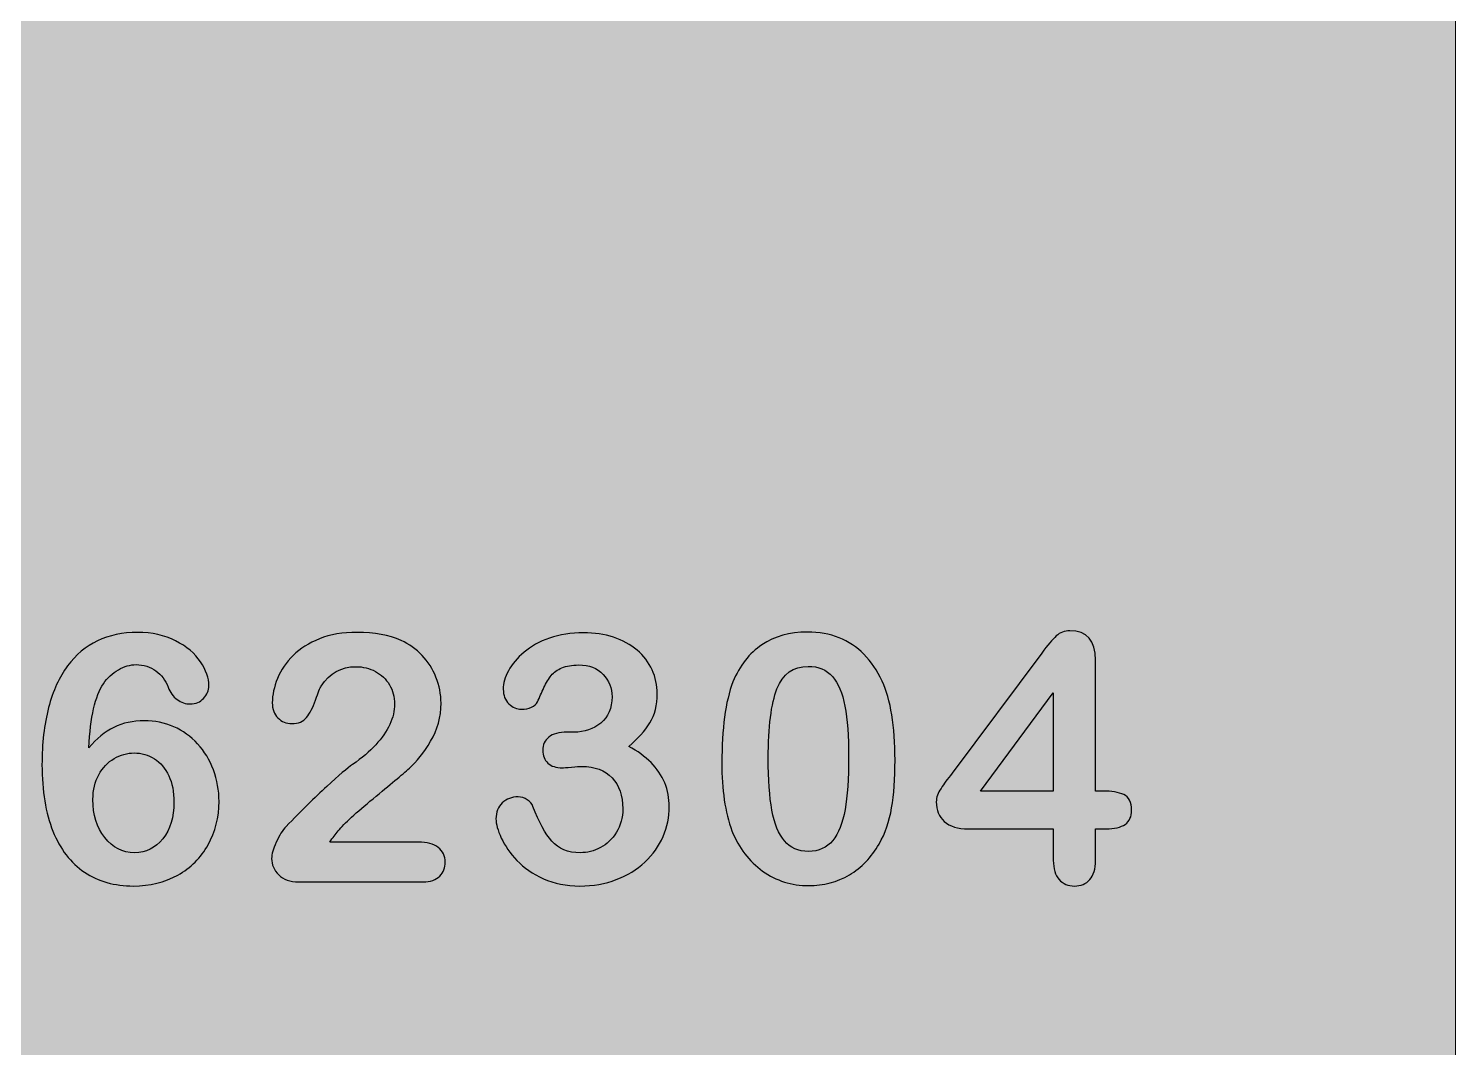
# Model space of a CAD drawing. Header units: millimetres. Extents: x -52.2 to -2.4, y -28.5 to 21.3.
# Drawn here: x -19.86 to -2.43, y -16 to -3.55 of the extents above; entities that cross this region are included whole.
import ezdxf

# ---------------------------------------------------------------- set-up
doc = ezdxf.new("R2010")
doc.units = ezdxf.units.MM
doc.header["$MEASUREMENT"] = 0
doc.layers.add('Layer 1', color=7, linetype='Continuous')

msp = doc.modelspace()

# ---------------------------------------------------------------- hatches: boundary and pattern name
at = {"layer": 'Layer 1', "true_color": 0xfff212}
h = msp.add_hatch(color=2, dxfattribs=at)
edge = h.paths.add_edge_path()
edge.add_spline(control_points=[(-47.2462, 21.3462), (-47.2462, 21.3462), (-7.406, 21.3462), (-7.406, 21.3462), (-4.667, 21.3462), (-2.4261, 19.1053), (-2.4261, 16.3663), (-2.4261, 16.3663), (-2.4261, -23.4739), (-2.4261, -23.4739), (-2.4261, -26.2129), (-4.667, -28.4538), (-7.406, -28.4538), (-7.406, -28.4538), (-47.2462, -28.4538), (-47.2462, -28.4538), (-49.9852, -28.4538), (-52.2261, -26.2129), (-52.2261, -23.4739), (-52.2261, -23.4739), (-52.2261, 16.3663), (-52.2261, 16.3663), (-52.2261, 19.1053), (-49.9852, 21.3462), (-47.2462, 21.3462)], knot_values=[0, 0, 0, 0, 0.125, 0.125, 0.125, 0.25, 0.25, 0.25, 0.375, 0.375, 0.375, 0.5, 0.5, 0.5, 0.625, 0.625, 0.625, 0.75, 0.75, 0.75, 0.875, 0.875, 0.875, 1, 1, 1, 1], degree=3, periodic=1)
at = {"layer": 'Layer 1', "true_color": 0x373435}
h = msp.add_hatch(color=250, dxfattribs=at)
edge = h.paths.add_edge_path()
edge.add_spline(control_points=[(-19.1258, -12.3412), (-19.0326, -12.229), (-18.9303, -12.1465), (-18.8203, -12.0929), (-18.7102, -12.0385), (-18.5867, -12.0117), (-18.4506, -12.0117), (-18.32, -12.0117), (-18.1987, -12.0364), (-18.0879, -12.0851), (-17.9771, -12.1338), (-17.8798, -12.2036), (-17.7965, -12.2939), (-17.7133, -12.3842), (-17.649, -12.4908), (-17.6039, -12.6128), (-17.558, -12.7356), (-17.5355, -12.864), (-17.5355, -12.9974), (-17.5355, -13.1921), (-17.5799, -13.3685), (-17.6688, -13.5265), (-17.7577, -13.6853), (-17.8812, -13.8088), (-18.0406, -13.8977), (-18.1994, -13.9865), (-18.38, -14.031), (-18.5811, -14.031), (-18.8125, -14.031), (-19.0122, -13.9746), (-19.1801, -13.8617), (-19.348, -13.7488), (-19.4764, -13.5816), (-19.5653, -13.3607), (-19.6542, -13.1399), (-19.6987, -12.869), (-19.6987, -12.5501), (-19.6987, -12.2897), (-19.6719, -12.0569), (-19.6182, -11.8516), (-19.5646, -11.6462), (-19.487, -11.4762), (-19.3868, -11.3414), (-19.2859, -11.206), (-19.1639, -11.1044), (-19.0206, -11.0352), (-18.8774, -10.9668), (-18.7144, -10.9322), (-18.531, -10.9322), (-18.3546, -10.9322), (-18.1994, -10.9668), (-18.0653, -11.0352), (-17.9306, -11.1044), (-17.8297, -11.1897), (-17.7612, -11.2913), (-17.6935, -11.3929), (-17.6589, -11.491), (-17.6589, -11.5842), (-17.6589, -11.6406), (-17.6808, -11.6921), (-17.7231, -11.738), (-17.7655, -11.7838), (-17.8198, -11.8071), (-17.8861, -11.8071), (-17.944, -11.8071), (-17.9976, -11.7888), (-18.047, -11.7521), (-18.0964, -11.7161), (-18.1331, -11.6653), (-18.1563, -11.6004), (-18.1881, -11.5178), (-18.2382, -11.4515), (-18.3073, -11.4014), (-18.3758, -11.3513), (-18.4562, -11.3259), (-18.5472, -11.3259), (-18.6199, -11.3259), (-18.6926, -11.3471), (-18.7652, -11.3887), (-18.8372, -11.431), (-18.8986, -11.4882), (-18.948, -11.5595), (-19.0489, -11.7055), (-19.1081, -11.9666), (-19.1258, -12.3412)], knot_values=[0, 0, 0, 0, 0.0357143, 0.0357143, 0.0357143, 0.0714286, 0.0714286, 0.0714286, 0.1071429, 0.1071429, 0.1071429, 0.1428571, 0.1428571, 0.1428571, 0.1785714, 0.1785714, 0.1785714, 0.2142857, 0.2142857, 0.2142857, 0.25, 0.25, 0.25, 0.2857143, 0.2857143, 0.2857143, 0.3214286, 0.3214286, 0.3214286, 0.3571429, 0.3571429, 0.3571429, 0.3928571, 0.3928571, 0.3928571, 0.4285714, 0.4285714, 0.4285714, 0.4642857, 0.4642857, 0.4642857, 0.5, 0.5, 0.5, 0.5357143, 0.5357143, 0.5357143, 0.5714286, 0.5714286, 0.5714286, 0.6071429, 0.6071429, 0.6071429, 0.6428571, 0.6428571, 0.6428571, 0.6785714, 0.6785714, 0.6785714, 0.7142857, 0.7142857, 0.7142857, 0.75, 0.75, 0.75, 0.7857143, 0.7857143, 0.7857143, 0.8214286, 0.8214286, 0.8214286, 0.8571429, 0.8571429, 0.8571429, 0.8928571, 0.8928571, 0.8928571, 0.9285714, 0.9285714, 0.9285714, 0.9642857, 0.9642857, 0.9642857, 1, 1, 1, 1], degree=3, periodic=1)
h = msp.add_hatch(color=250, dxfattribs=at)
edge = h.paths.add_edge_path()
edge.add_spline(control_points=[(-16.1809, -13.4934), (-16.1809, -13.4934), (-15.1021, -13.4934), (-15.1021, -13.4934), (-14.9941, -13.4934), (-14.9123, -13.5152), (-14.8558, -13.5597), (-14.7994, -13.6034), (-14.7712, -13.6634), (-14.7712, -13.7389), (-14.7712, -13.8059), (-14.7938, -13.8631), (-14.8382, -13.9104), (-14.8834, -13.9569), (-14.9511, -13.9802), (-15.0421, -13.9802), (-15.0421, -13.9802), (-16.564, -13.9802), (-16.564, -13.9802), (-16.6677, -13.9802), (-16.7481, -13.952), (-16.806, -13.8948), (-16.8638, -13.8377), (-16.8928, -13.7707), (-16.8928, -13.693), (-16.8928, -13.6437), (-16.8744, -13.578), (-16.837, -13.4962), (-16.7996, -13.4143), (-16.7587, -13.3501), (-16.715, -13.3029), (-16.5315, -13.1131), (-16.3664, -12.9501), (-16.219, -12.8139), (-16.0715, -12.6785), (-15.9657, -12.5889), (-15.9029, -12.5465), (-15.7893, -12.4668), (-15.6955, -12.3864), (-15.6207, -12.3052), (-15.5452, -12.2248), (-15.488, -12.1422), (-15.4485, -12.0576), (-15.4097, -11.9729), (-15.3899, -11.8897), (-15.3899, -11.8085), (-15.3899, -11.7203), (-15.4111, -11.6413), (-15.4527, -11.5715), (-15.4951, -11.5016), (-15.5522, -11.448), (-15.6242, -11.4092), (-15.6969, -11.3704), (-15.7759, -11.3513), (-15.8613, -11.3513), (-16.0419, -11.3513), (-16.1837, -11.4303), (-16.2867, -11.5891), (-16.3008, -11.6096), (-16.3241, -11.666), (-16.3566, -11.7584), (-16.389, -11.8509), (-16.425, -11.9221), (-16.4659, -11.9715), (-16.5061, -12.0209), (-16.5661, -12.0463), (-16.6444, -12.0463), (-16.7136, -12.0463), (-16.7707, -12.023), (-16.8159, -11.9778), (-16.8617, -11.9327), (-16.8843, -11.8706), (-16.8843, -11.7916), (-16.8843, -11.697), (-16.8631, -11.5976), (-16.8201, -11.4945), (-16.7778, -11.3908), (-16.7136, -11.297), (-16.6289, -11.213), (-16.5442, -11.1291), (-16.437, -11.0613), (-16.3065, -11.0098), (-16.1766, -10.9583), (-16.0235, -10.9322), (-15.8486, -10.9322), (-15.6383, -10.9322), (-15.4584, -10.9654), (-15.3095, -11.031), (-15.2129, -11.0755), (-15.1275, -11.1361), (-15.0548, -11.213), (-14.9814, -11.2906), (-14.9243, -11.3795), (-14.8841, -11.4811), (-14.8431, -11.582), (-14.8227, -11.6872), (-14.8227, -11.7958), (-14.8227, -11.9673), (-14.865, -12.1225), (-14.9497, -12.2622), (-15.0343, -12.4019), (-15.1211, -12.512), (-15.2093, -12.591), (-15.2975, -12.67), (-15.445, -12.7949), (-15.6524, -12.9642), (-15.8598, -13.1335), (-16.0024, -13.2655), (-16.0793, -13.3586), (-16.1124, -13.396), (-16.1463, -13.4412), (-16.1809, -13.4934)], knot_values=[0, 0, 0, 0, 0.027027, 0.027027, 0.027027, 0.0540541, 0.0540541, 0.0540541, 0.0810811, 0.0810811, 0.0810811, 0.1081081, 0.1081081, 0.1081081, 0.1351351, 0.1351351, 0.1351351, 0.1621622, 0.1621622, 0.1621622, 0.1891892, 0.1891892, 0.1891892, 0.2162162, 0.2162162, 0.2162162, 0.2432432, 0.2432432, 0.2432432, 0.2702703, 0.2702703, 0.2702703, 0.2972973, 0.2972973, 0.2972973, 0.3243243, 0.3243243, 0.3243243, 0.3513514, 0.3513514, 0.3513514, 0.3783784, 0.3783784, 0.3783784, 0.4054054, 0.4054054, 0.4054054, 0.4324324, 0.4324324, 0.4324324, 0.4594595, 0.4594595, 0.4594595, 0.4864865, 0.4864865, 0.4864865, 0.5135135, 0.5135135, 0.5135135, 0.5405405, 0.5405405, 0.5405405, 0.5675676, 0.5675676, 0.5675676, 0.5945946, 0.5945946, 0.5945946, 0.6216216, 0.6216216, 0.6216216, 0.6486486, 0.6486486, 0.6486486, 0.6756757, 0.6756757, 0.6756757, 0.7027027, 0.7027027, 0.7027027, 0.7297297, 0.7297297, 0.7297297, 0.7567568, 0.7567568, 0.7567568, 0.7837838, 0.7837838, 0.7837838, 0.8108108, 0.8108108, 0.8108108, 0.8378378, 0.8378378, 0.8378378, 0.8648649, 0.8648649, 0.8648649, 0.8918919, 0.8918919, 0.8918919, 0.9189189, 0.9189189, 0.9189189, 0.9459459, 0.9459459, 0.9459459, 0.972973, 0.972973, 0.972973, 1, 1, 1, 1], degree=3, periodic=1)
h = msp.add_hatch(color=250, dxfattribs=at)
edge = h.paths.add_edge_path()
edge.add_spline(control_points=[(-13.1986, -12.1514), (-13.0716, -12.1514), (-12.9622, -12.114), (-12.8705, -12.0399), (-12.7788, -11.9651), (-12.7329, -11.8586), (-12.7329, -11.7189), (-12.7329, -11.6131), (-12.7696, -11.5214), (-12.843, -11.4452), (-12.9157, -11.3683), (-13.0144, -11.3302), (-13.1386, -11.3302), (-13.2226, -11.3302), (-13.2917, -11.3421), (-13.346, -11.3654), (-13.4004, -11.3887), (-13.4434, -11.4198), (-13.4752, -11.4586), (-13.5069, -11.4967), (-13.5372, -11.5468), (-13.5655, -11.6074), (-13.5937, -11.6681), (-13.6191, -11.7253), (-13.6431, -11.7789), (-13.6565, -11.8078), (-13.6812, -11.8311), (-13.7172, -11.8473), (-13.7531, -11.8643), (-13.7941, -11.872), (-13.8413, -11.872), (-13.8964, -11.872), (-13.9472, -11.8501), (-13.993, -11.805), (-14.0396, -11.7605), (-14.0622, -11.7006), (-14.0622, -11.6265), (-14.0622, -11.5545), (-14.041, -11.4797), (-13.9973, -11.4), (-13.9535, -11.321), (-13.8907, -11.2455), (-13.8068, -11.1742), (-13.7235, -11.1023), (-13.6198, -11.0451), (-13.4963, -11.0014), (-13.3721, -10.9583), (-13.2332, -10.9365), (-13.0808, -10.9365), (-12.9467, -10.9365), (-12.8246, -10.9548), (-12.7146, -10.9915), (-12.6045, -11.0275), (-12.5086, -11.0804), (-12.4267, -11.1495), (-12.3456, -11.218), (-12.2842, -11.2977), (-12.2426, -11.3887), (-12.2016, -11.4797), (-12.1805, -11.5778), (-12.1805, -11.6822), (-12.1805, -11.8198), (-12.2108, -11.9383), (-12.2708, -12.0364), (-12.3308, -12.1352), (-12.4168, -12.2311), (-12.5283, -12.325), (-12.4211, -12.3828), (-12.33, -12.4485), (-12.256, -12.5232), (-12.1826, -12.5973), (-12.1269, -12.6799), (-12.0895, -12.7702), (-12.0521, -12.8605), (-12.0337, -12.9579), (-12.0337, -13.0623), (-12.0337, -13.1879), (-12.0591, -13.3085), (-12.1092, -13.4256), (-12.16, -13.5428), (-12.2341, -13.6472), (-12.3322, -13.7389), (-12.4295, -13.8306), (-12.5459, -13.9019), (-12.6807, -13.9534), (-12.8148, -14.0049), (-12.9636, -14.031), (-13.1259, -14.031), (-13.2917, -14.031), (-13.4399, -14.0014), (-13.5704, -13.9421), (-13.7016, -13.8828), (-13.8089, -13.8088), (-13.8943, -13.7199), (-13.9789, -13.6317), (-14.0424, -13.5392), (-14.0862, -13.4447), (-14.1299, -13.3494), (-14.1511, -13.2711), (-14.1511, -13.209), (-14.1511, -13.1293), (-14.1257, -13.0651), (-14.0735, -13.0157), (-14.022, -12.967), (-13.9578, -12.9423), (-13.8801, -12.9423), (-13.842, -12.9423), (-13.8046, -12.9536), (-13.7687, -12.9769), (-13.7334, -12.9995), (-13.7094, -13.0263), (-13.6988, -13.058), (-13.6269, -13.25), (-13.5499, -13.3918), (-13.4681, -13.4849), (-13.3863, -13.578), (-13.2705, -13.6246), (-13.1217, -13.6246), (-13.0363, -13.6246), (-12.9545, -13.6034), (-12.8747, -13.5618), (-12.7957, -13.5195), (-12.7301, -13.4574), (-12.6786, -13.3748), (-12.6271, -13.2916), (-12.601, -13.1963), (-12.601, -13.087), (-12.601, -12.9261), (-12.6447, -12.7998), (-12.7329, -12.7081), (-12.8211, -12.6164), (-12.9439, -12.5705), (-13.1012, -12.5705), (-13.1287, -12.5705), (-13.1718, -12.5733), (-13.2296, -12.579), (-13.2875, -12.5846), (-13.3242, -12.5867), (-13.3411, -12.5867), (-13.4166, -12.5867), (-13.4752, -12.5684), (-13.5168, -12.5303), (-13.5584, -12.4922), (-13.5789, -12.44), (-13.5789, -12.3723), (-13.5789, -12.3059), (-13.5542, -12.253), (-13.5041, -12.2121), (-13.4547, -12.1719), (-13.3813, -12.1514), (-13.2832, -12.1514), (-13.2832, -12.1514), (-13.1986, -12.1514), (-13.1986, -12.1514)], knot_values=[0, 0, 0, 0, 0.0196078, 0.0196078, 0.0196078, 0.0392157, 0.0392157, 0.0392157, 0.0588235, 0.0588235, 0.0588235, 0.0784314, 0.0784314, 0.0784314, 0.0980392, 0.0980392, 0.0980392, 0.1176471, 0.1176471, 0.1176471, 0.1372549, 0.1372549, 0.1372549, 0.1568627, 0.1568627, 0.1568627, 0.1764706, 0.1764706, 0.1764706, 0.1960784, 0.1960784, 0.1960784, 0.2156863, 0.2156863, 0.2156863, 0.2352941, 0.2352941, 0.2352941, 0.254902, 0.254902, 0.254902, 0.2745098, 0.2745098, 0.2745098, 0.2941176, 0.2941176, 0.2941176, 0.3137255, 0.3137255, 0.3137255, 0.3333333, 0.3333333, 0.3333333, 0.3529412, 0.3529412, 0.3529412, 0.372549, 0.372549, 0.372549, 0.3921569, 0.3921569, 0.3921569, 0.4117647, 0.4117647, 0.4117647, 0.4313725, 0.4313725, 0.4313725, 0.4509804, 0.4509804, 0.4509804, 0.4705882, 0.4705882, 0.4705882, 0.4901961, 0.4901961, 0.4901961, 0.5098039, 0.5098039, 0.5098039, 0.5294118, 0.5294118, 0.5294118, 0.5490196, 0.5490196, 0.5490196, 0.5686275, 0.5686275, 0.5686275, 0.5882353, 0.5882353, 0.5882353, 0.6078431, 0.6078431, 0.6078431, 0.627451, 0.627451, 0.627451, 0.6470588, 0.6470588, 0.6470588, 0.6666667, 0.6666667, 0.6666667, 0.6862745, 0.6862745, 0.6862745, 0.7058824, 0.7058824, 0.7058824, 0.7254902, 0.7254902, 0.7254902, 0.745098, 0.745098, 0.745098, 0.7647059, 0.7647059, 0.7647059, 0.7843137, 0.7843137, 0.7843137, 0.8039216, 0.8039216, 0.8039216, 0.8235294, 0.8235294, 0.8235294, 0.8431373, 0.8431373, 0.8431373, 0.8627451, 0.8627451, 0.8627451, 0.8823529, 0.8823529, 0.8823529, 0.9019608, 0.9019608, 0.9019608, 0.9215686, 0.9215686, 0.9215686, 0.9411765, 0.9411765, 0.9411765, 0.9607843, 0.9607843, 0.9607843, 0.9803922, 0.9803922, 0.9803922, 1, 1, 1, 1], degree=3, periodic=1)
h = msp.add_hatch(color=250, dxfattribs=at)
edge = h.paths.add_edge_path()
edge.add_spline(control_points=[(-9.2744, -12.4936), (-9.2744, -12.7201), (-9.2885, -12.9141), (-9.316, -13.0764), (-9.3435, -13.2394), (-9.3943, -13.3868), (-9.4691, -13.5188), (-9.563, -13.681), (-9.6836, -13.8066), (-9.8325, -13.8948), (-9.9813, -13.983), (-10.1472, -14.0268), (-10.3292, -14.0268), (-10.538, -14.0268), (-10.7264, -13.9675), (-10.8922, -13.849), (-11.058, -13.7304), (-11.1829, -13.5667), (-11.2676, -13.3579), (-11.3099, -13.2436), (-11.3409, -13.1166), (-11.3614, -12.9783), (-11.3812, -12.84), (-11.391, -12.6905), (-11.391, -12.5289), (-11.391, -12.3207), (-11.3797, -12.1338), (-11.3579, -11.9673), (-11.336, -11.8001), (-11.3014, -11.6568), (-11.2549, -11.5369), (-11.1737, -11.3386), (-11.0552, -11.1876), (-10.9007, -11.0839), (-10.7455, -10.9802), (-10.5606, -10.928), (-10.3454, -10.928), (-10.2036, -10.928), (-10.0745, -10.9513), (-9.9588, -10.9971), (-9.8431, -11.0437), (-9.7415, -11.1107), (-9.654, -11.1996), (-9.5665, -11.2885), (-9.4924, -11.3986), (-9.4317, -11.5291), (-9.3266, -11.7563), (-9.2744, -12.078), (-9.2744, -12.4936)], knot_values=[0, 0, 0, 0, 0.0625, 0.0625, 0.0625, 0.125, 0.125, 0.125, 0.1875, 0.1875, 0.1875, 0.25, 0.25, 0.25, 0.3125, 0.3125, 0.3125, 0.375, 0.375, 0.375, 0.4375, 0.4375, 0.4375, 0.5, 0.5, 0.5, 0.5625, 0.5625, 0.5625, 0.625, 0.625, 0.625, 0.6875, 0.6875, 0.6875, 0.75, 0.75, 0.75, 0.8125, 0.8125, 0.8125, 0.875, 0.875, 0.875, 0.9375, 0.9375, 0.9375, 1, 1, 1, 1], degree=3, periodic=1)
h = msp.add_hatch(color=250, dxfattribs=at)
edge = h.paths.add_edge_path()
edge.add_spline(control_points=[(-7.3405, -13.717), (-7.3405, -13.717), (-7.3405, -13.3325), (-7.3405, -13.3325), (-7.3405, -13.3325), (-8.3784, -13.3325), (-8.3784, -13.3325), (-8.5089, -13.3325), (-8.607, -13.3029), (-8.6726, -13.2436), (-8.7382, -13.1843), (-8.7707, -13.1039), (-8.7707, -13.0016), (-8.7707, -12.9755), (-8.7658, -12.9494), (-8.7566, -12.9226), (-8.7467, -12.8958), (-8.7326, -12.8675), (-8.7128, -12.8379), (-8.6938, -12.8083), (-8.674, -12.7794), (-8.6529, -12.7518), (-8.6324, -12.7243), (-8.607, -12.6905), (-8.5767, -12.6509), (-8.5767, -12.6509), (-7.4809, -11.1855), (-7.4809, -11.1855), (-7.4097, -11.0896), (-7.3504, -11.0197), (-7.3046, -10.976), (-7.258, -10.9329), (-7.203, -10.9111), (-7.1381, -10.9111), (-6.9285, -10.9111), (-6.8241, -11.031), (-6.8241, -11.2709), (-6.8241, -11.2709), (-6.8241, -12.8711), (-6.8241, -12.8711), (-6.8241, -12.8711), (-6.7352, -12.8711), (-6.7352, -12.8711), (-6.6294, -12.8711), (-6.544, -12.8852), (-6.4798, -12.9141), (-6.4156, -12.943), (-6.3838, -13.0065), (-6.3838, -13.1039), (-6.3838, -13.1836), (-6.4099, -13.2415), (-6.4621, -13.2782), (-6.5151, -13.3142), (-6.5934, -13.3325), (-6.6978, -13.3325), (-6.6978, -13.3325), (-6.8241, -13.3325), (-6.8241, -13.3325), (-6.8241, -13.3325), (-6.8241, -13.717), (-6.8241, -13.717), (-6.8241, -13.8229), (-6.8474, -13.9019), (-6.8946, -13.9534), (-6.9412, -14.0049), (-7.004, -14.031), (-7.0823, -14.031), (-7.1592, -14.031), (-7.222, -14.0042), (-7.2693, -13.9513), (-7.3166, -13.8984), (-7.3405, -13.82), (-7.3405, -13.717)], knot_values=[0, 0, 0, 0, 0.0416667, 0.0416667, 0.0416667, 0.0833333, 0.0833333, 0.0833333, 0.125, 0.125, 0.125, 0.1666667, 0.1666667, 0.1666667, 0.2083333, 0.2083333, 0.2083333, 0.25, 0.25, 0.25, 0.2916667, 0.2916667, 0.2916667, 0.3333333, 0.3333333, 0.3333333, 0.375, 0.375, 0.375, 0.4166667, 0.4166667, 0.4166667, 0.4583333, 0.4583333, 0.4583333, 0.5, 0.5, 0.5, 0.5416667, 0.5416667, 0.5416667, 0.5833333, 0.5833333, 0.5833333, 0.625, 0.625, 0.625, 0.6666667, 0.6666667, 0.6666667, 0.7083333, 0.7083333, 0.7083333, 0.75, 0.75, 0.75, 0.7916667, 0.7916667, 0.7916667, 0.8333333, 0.8333333, 0.8333333, 0.875, 0.875, 0.875, 0.9166667, 0.9166667, 0.9166667, 0.9583333, 0.9583333, 0.9583333, 1, 1, 1, 1], degree=3, periodic=1)
h = msp.add_hatch(color=250, dxfattribs=at)
edge = h.paths.add_edge_path()
edge.add_spline(control_points=[(-9.8416, -12.4527), (-9.8416, -12.2008), (-9.8565, -11.9941), (-9.8868, -11.8339), (-9.9171, -11.6731), (-9.9686, -11.5517), (-10.0399, -11.4699), (-10.1119, -11.388), (-10.2114, -11.3471), (-10.3376, -11.3471), (-10.5197, -11.3471), (-10.646, -11.4388), (-10.7172, -11.6223), (-10.7885, -11.805), (-10.8238, -12.0872), (-10.8238, -12.4689), (-10.8238, -12.7278), (-10.809, -12.9402), (-10.7786, -13.1053), (-10.7483, -13.2711), (-10.6968, -13.396), (-10.6255, -13.4807), (-10.5535, -13.5653), (-10.4562, -13.6077), (-10.3334, -13.6077), (-10.2071, -13.6077), (-10.1076, -13.5639), (-10.0357, -13.4757), (-9.9644, -13.3875), (-9.9143, -13.2612), (-9.8854, -13.0976), (-9.8565, -12.9332), (-9.8416, -12.7187), (-9.8416, -12.4527)], knot_values=[0, 0, 0, 0, 0.0909091, 0.0909091, 0.0909091, 0.1818182, 0.1818182, 0.1818182, 0.2727273, 0.2727273, 0.2727273, 0.3636364, 0.3636364, 0.3636364, 0.4545455, 0.4545455, 0.4545455, 0.5454545, 0.5454545, 0.5454545, 0.6363636, 0.6363636, 0.6363636, 0.7272727, 0.7272727, 0.7272727, 0.8181818, 0.8181818, 0.8181818, 0.9090909, 0.9090909, 0.9090909, 1, 1, 1, 1], degree=3, periodic=1)
h = msp.add_hatch(color=250, dxfattribs=at)
edge = h.paths.add_edge_path()
edge.add_spline(control_points=[(-8.2295, -12.8711), (-8.2295, -12.8711), (-7.3405, -12.8711), (-7.3405, -12.8711), (-7.3405, -12.8711), (-7.3405, -11.6688), (-7.3405, -11.6688), (-7.3405, -11.6688), (-8.2295, -12.8711), (-8.2295, -12.8711)], knot_values=[0, 0, 0, 0, 0.3333333, 0.3333333, 0.3333333, 0.6666667, 0.6666667, 0.6666667, 1, 1, 1, 1], degree=3, periodic=1)
h = msp.add_hatch(color=250, dxfattribs=at)
edge = h.paths.add_edge_path()
edge.add_spline(control_points=[(-18.5677, -13.6246), (-18.4287, -13.6246), (-18.313, -13.5675), (-18.222, -13.4539), (-18.1309, -13.3403), (-18.0858, -13.1914), (-18.0858, -13.0065), (-18.0858, -12.8817), (-18.1069, -12.7737), (-18.15, -12.6834), (-18.1923, -12.5931), (-18.2509, -12.5239), (-18.3257, -12.4767), (-18.4005, -12.4294), (-18.4823, -12.4054), (-18.5719, -12.4054), (-18.6573, -12.4054), (-18.7391, -12.428), (-18.8167, -12.4739), (-18.895, -12.519), (-18.9571, -12.5846), (-19.0051, -12.6707), (-19.0524, -12.7568), (-19.0764, -12.8577), (-19.0764, -12.9734), (-19.0764, -13.1596), (-19.0284, -13.3149), (-18.9317, -13.4383), (-18.8351, -13.5625), (-18.7137, -13.6246), (-18.5677, -13.6246)], knot_values=[0, 0, 0, 0, 0.1, 0.1, 0.1, 0.2, 0.2, 0.2, 0.3, 0.3, 0.3, 0.4, 0.4, 0.4, 0.5, 0.5, 0.5, 0.6, 0.6, 0.6, 0.7, 0.7, 0.7, 0.8, 0.8, 0.8, 0.9, 0.9, 0.9, 1, 1, 1, 1], degree=3, periodic=1)

# ---------------------------------------------------------------- linework, layer by layer
at = {"layer": 'Layer 1', "color": 250, "lineweight": 18}
msp.add_open_spline([(-47.2462, 21.3462), (-47.2462, 21.3462), (-7.406, 21.3462), (-7.406, 21.3462), (-4.667, 21.3462), (-2.4261, 19.1053), (-2.4261, 16.3663), (-2.4261, 16.3663), (-2.4261, -23.4739), (-2.4261, -23.4739), (-2.4261, -26.2129), (-4.667, -28.4538), (-7.406, -28.4538), (-7.406, -28.4538), (-47.2462, -28.4538), (-47.2462, -28.4538), (-49.9852, -28.4538), (-52.2261, -26.2129), (-52.2261, -23.4739), (-52.2261, -23.4739), (-52.2261, 16.3663), (-52.2261, 16.3663), (-52.2261, 19.1053), (-49.9852, 21.3462), (-47.2462, 21.3462)], degree=3, knots=[0, 0, 0, 0, 0.125, 0.125, 0.125, 0.25, 0.25, 0.25, 0.375, 0.375, 0.375, 0.5, 0.5, 0.5, 0.625, 0.625, 0.625, 0.75, 0.75, 0.75, 0.875, 0.875, 0.875, 1, 1, 1, 1], dxfattribs=at)
at = {"layer": 'Layer 1', "color": 250}
for points, knots in [([(-19.1258, -12.3412), (-19.0326, -12.229), (-18.9303, -12.1465), (-18.8203, -12.0929), (-18.7102, -12.0385), (-18.5867, -12.0117), (-18.4506, -12.0117), (-18.32, -12.0117), (-18.1987, -12.0364), (-18.0879, -12.0851), (-17.9771, -12.1338), (-17.8798, -12.2036), (-17.7965, -12.2939), (-17.7133, -12.3842), (-17.649, -12.4908), (-17.6039, -12.6128), (-17.558, -12.7356), (-17.5355, -12.864), (-17.5355, -12.9974), (-17.5355, -13.1921), (-17.5799, -13.3685), (-17.6688, -13.5265), (-17.7577, -13.6853), (-17.8812, -13.8088), (-18.0406, -13.8977), (-18.1994, -13.9865), (-18.38, -14.031), (-18.5811, -14.031), (-18.8125, -14.031), (-19.0122, -13.9746), (-19.1801, -13.8617), (-19.348, -13.7488), (-19.4764, -13.5816), (-19.5653, -13.3607), (-19.6542, -13.1399), (-19.6987, -12.869), (-19.6987, -12.5501), (-19.6987, -12.2897), (-19.6719, -12.0569), (-19.6182, -11.8516), (-19.5646, -11.6462), (-19.487, -11.4762), (-19.3868, -11.3414), (-19.2859, -11.206), (-19.1639, -11.1044), (-19.0206, -11.0352), (-18.8774, -10.9668), (-18.7144, -10.9322), (-18.531, -10.9322), (-18.3546, -10.9322), (-18.1994, -10.9668), (-18.0653, -11.0352), (-17.9306, -11.1044), (-17.8297, -11.1897), (-17.7612, -11.2913), (-17.6935, -11.3929), (-17.6589, -11.491), (-17.6589, -11.5842), (-17.6589, -11.6406), (-17.6808, -11.6921), (-17.7231, -11.738), (-17.7655, -11.7838), (-17.8198, -11.8071), (-17.8861, -11.8071), (-17.944, -11.8071), (-17.9976, -11.7888), (-18.047, -11.7521), (-18.0964, -11.7161), (-18.1331, -11.6653), (-18.1563, -11.6004), (-18.1881, -11.5178), (-18.2382, -11.4515), (-18.3073, -11.4014), (-18.3758, -11.3513), (-18.4562, -11.3259), (-18.5472, -11.3259), (-18.6199, -11.3259), (-18.6926, -11.3471), (-18.7652, -11.3887), (-18.8372, -11.431), (-18.8986, -11.4882), (-18.948, -11.5595), (-19.0489, -11.7055), (-19.1081, -11.9666), (-19.1258, -12.3412)], [0, 0, 0, 0, 0.0357143, 0.0357143, 0.0357143, 0.0714286, 0.0714286, 0.0714286, 0.1071429, 0.1071429, 0.1071429, 0.1428571, 0.1428571, 0.1428571, 0.1785714, 0.1785714, 0.1785714, 0.2142857, 0.2142857, 0.2142857, 0.25, 0.25, 0.25, 0.2857143, 0.2857143, 0.2857143, 0.3214286, 0.3214286, 0.3214286, 0.3571429, 0.3571429, 0.3571429, 0.3928571, 0.3928571, 0.3928571, 0.4285714, 0.4285714, 0.4285714, 0.4642857, 0.4642857, 0.4642857, 0.5, 0.5, 0.5, 0.5357143, 0.5357143, 0.5357143, 0.5714286, 0.5714286, 0.5714286, 0.6071429, 0.6071429, 0.6071429, 0.6428571, 0.6428571, 0.6428571, 0.6785714, 0.6785714, 0.6785714, 0.7142857, 0.7142857, 0.7142857, 0.75, 0.75, 0.75, 0.7857143, 0.7857143, 0.7857143, 0.8214286, 0.8214286, 0.8214286, 0.8571429, 0.8571429, 0.8571429, 0.8928571, 0.8928571, 0.8928571, 0.9285714, 0.9285714, 0.9285714, 0.9642857, 0.9642857, 0.9642857, 1, 1, 1, 1]), ([(-16.1809, -13.4934), (-16.1809, -13.4934), (-15.1021, -13.4934), (-15.1021, -13.4934), (-14.9941, -13.4934), (-14.9123, -13.5152), (-14.8558, -13.5597), (-14.7994, -13.6034), (-14.7712, -13.6634), (-14.7712, -13.7389), (-14.7712, -13.8059), (-14.7938, -13.8631), (-14.8382, -13.9104), (-14.8834, -13.9569), (-14.9511, -13.9802), (-15.0421, -13.9802), (-15.0421, -13.9802), (-16.564, -13.9802), (-16.564, -13.9802), (-16.6677, -13.9802), (-16.7481, -13.952), (-16.806, -13.8948), (-16.8638, -13.8377), (-16.8928, -13.7707), (-16.8928, -13.693), (-16.8928, -13.6437), (-16.8744, -13.578), (-16.837, -13.4962), (-16.7996, -13.4143), (-16.7587, -13.3501), (-16.715, -13.3029), (-16.5315, -13.1131), (-16.3664, -12.9501), (-16.219, -12.8139), (-16.0715, -12.6785), (-15.9657, -12.5889), (-15.9029, -12.5465), (-15.7893, -12.4668), (-15.6955, -12.3864), (-15.6207, -12.3052), (-15.5452, -12.2248), (-15.488, -12.1422), (-15.4485, -12.0576), (-15.4097, -11.9729), (-15.3899, -11.8897), (-15.3899, -11.8085), (-15.3899, -11.7203), (-15.4111, -11.6413), (-15.4527, -11.5715), (-15.4951, -11.5016), (-15.5522, -11.448), (-15.6242, -11.4092), (-15.6969, -11.3704), (-15.7759, -11.3513), (-15.8613, -11.3513), (-16.0419, -11.3513), (-16.1837, -11.4303), (-16.2867, -11.5891), (-16.3008, -11.6096), (-16.3241, -11.666), (-16.3566, -11.7584), (-16.389, -11.8509), (-16.425, -11.9221), (-16.4659, -11.9715), (-16.5061, -12.0209), (-16.5661, -12.0463), (-16.6444, -12.0463), (-16.7136, -12.0463), (-16.7707, -12.023), (-16.8159, -11.9778), (-16.8617, -11.9327), (-16.8843, -11.8706), (-16.8843, -11.7916), (-16.8843, -11.697), (-16.8631, -11.5976), (-16.8201, -11.4945), (-16.7778, -11.3908), (-16.7136, -11.297), (-16.6289, -11.213), (-16.5442, -11.1291), (-16.437, -11.0613), (-16.3065, -11.0098), (-16.1766, -10.9583), (-16.0235, -10.9322), (-15.8486, -10.9322), (-15.6383, -10.9322), (-15.4584, -10.9654), (-15.3095, -11.031), (-15.2129, -11.0755), (-15.1275, -11.1361), (-15.0548, -11.213), (-14.9814, -11.2906), (-14.9243, -11.3795), (-14.8841, -11.4811), (-14.8431, -11.582), (-14.8227, -11.6872), (-14.8227, -11.7958), (-14.8227, -11.9673), (-14.865, -12.1225), (-14.9497, -12.2622), (-15.0343, -12.4019), (-15.1211, -12.512), (-15.2093, -12.591), (-15.2975, -12.67), (-15.445, -12.7949), (-15.6524, -12.9642), (-15.8598, -13.1335), (-16.0024, -13.2655), (-16.0793, -13.3586), (-16.1124, -13.396), (-16.1463, -13.4412), (-16.1809, -13.4934)], [0, 0, 0, 0, 0.027027, 0.027027, 0.027027, 0.0540541, 0.0540541, 0.0540541, 0.0810811, 0.0810811, 0.0810811, 0.1081081, 0.1081081, 0.1081081, 0.1351351, 0.1351351, 0.1351351, 0.1621622, 0.1621622, 0.1621622, 0.1891892, 0.1891892, 0.1891892, 0.2162162, 0.2162162, 0.2162162, 0.2432432, 0.2432432, 0.2432432, 0.2702703, 0.2702703, 0.2702703, 0.2972973, 0.2972973, 0.2972973, 0.3243243, 0.3243243, 0.3243243, 0.3513514, 0.3513514, 0.3513514, 0.3783784, 0.3783784, 0.3783784, 0.4054054, 0.4054054, 0.4054054, 0.4324324, 0.4324324, 0.4324324, 0.4594595, 0.4594595, 0.4594595, 0.4864865, 0.4864865, 0.4864865, 0.5135135, 0.5135135, 0.5135135, 0.5405405, 0.5405405, 0.5405405, 0.5675676, 0.5675676, 0.5675676, 0.5945946, 0.5945946, 0.5945946, 0.6216216, 0.6216216, 0.6216216, 0.6486486, 0.6486486, 0.6486486, 0.6756757, 0.6756757, 0.6756757, 0.7027027, 0.7027027, 0.7027027, 0.7297297, 0.7297297, 0.7297297, 0.7567568, 0.7567568, 0.7567568, 0.7837838, 0.7837838, 0.7837838, 0.8108108, 0.8108108, 0.8108108, 0.8378378, 0.8378378, 0.8378378, 0.8648649, 0.8648649, 0.8648649, 0.8918919, 0.8918919, 0.8918919, 0.9189189, 0.9189189, 0.9189189, 0.9459459, 0.9459459, 0.9459459, 0.972973, 0.972973, 0.972973, 1, 1, 1, 1]), ([(-13.1986, -12.1514), (-13.0716, -12.1514), (-12.9622, -12.114), (-12.8705, -12.0399), (-12.7788, -11.9651), (-12.7329, -11.8586), (-12.7329, -11.7189), (-12.7329, -11.6131), (-12.7696, -11.5214), (-12.843, -11.4452), (-12.9157, -11.3683), (-13.0144, -11.3302), (-13.1386, -11.3302), (-13.2226, -11.3302), (-13.2917, -11.3421), (-13.346, -11.3654), (-13.4004, -11.3887), (-13.4434, -11.4198), (-13.4752, -11.4586), (-13.5069, -11.4967), (-13.5372, -11.5468), (-13.5655, -11.6074), (-13.5937, -11.6681), (-13.6191, -11.7253), (-13.6431, -11.7789), (-13.6565, -11.8078), (-13.6812, -11.8311), (-13.7172, -11.8473), (-13.7531, -11.8643), (-13.7941, -11.872), (-13.8413, -11.872), (-13.8964, -11.872), (-13.9472, -11.8501), (-13.993, -11.805), (-14.0396, -11.7605), (-14.0622, -11.7006), (-14.0622, -11.6265), (-14.0622, -11.5545), (-14.041, -11.4797), (-13.9973, -11.4), (-13.9535, -11.321), (-13.8907, -11.2455), (-13.8068, -11.1742), (-13.7235, -11.1023), (-13.6198, -11.0451), (-13.4963, -11.0014), (-13.3721, -10.9583), (-13.2332, -10.9365), (-13.0808, -10.9365), (-12.9467, -10.9365), (-12.8246, -10.9548), (-12.7146, -10.9915), (-12.6045, -11.0275), (-12.5086, -11.0804), (-12.4267, -11.1495), (-12.3456, -11.218), (-12.2842, -11.2977), (-12.2426, -11.3887), (-12.2016, -11.4797), (-12.1805, -11.5778), (-12.1805, -11.6822), (-12.1805, -11.8198), (-12.2108, -11.9383), (-12.2708, -12.0364), (-12.3308, -12.1352), (-12.4168, -12.2311), (-12.5283, -12.325), (-12.4211, -12.3828), (-12.33, -12.4485), (-12.256, -12.5232), (-12.1826, -12.5973), (-12.1269, -12.6799), (-12.0895, -12.7702), (-12.0521, -12.8605), (-12.0337, -12.9579), (-12.0337, -13.0623), (-12.0337, -13.1879), (-12.0591, -13.3085), (-12.1092, -13.4256), (-12.16, -13.5428), (-12.2341, -13.6472), (-12.3322, -13.7389), (-12.4295, -13.8306), (-12.5459, -13.9019), (-12.6807, -13.9534), (-12.8148, -14.0049), (-12.9636, -14.031), (-13.1259, -14.031), (-13.2917, -14.031), (-13.4399, -14.0014), (-13.5704, -13.9421), (-13.7016, -13.8828), (-13.8089, -13.8088), (-13.8943, -13.7199), (-13.9789, -13.6317), (-14.0424, -13.5392), (-14.0862, -13.4447), (-14.1299, -13.3494), (-14.1511, -13.2711), (-14.1511, -13.209), (-14.1511, -13.1293), (-14.1257, -13.0651), (-14.0735, -13.0157), (-14.022, -12.967), (-13.9578, -12.9423), (-13.8801, -12.9423), (-13.842, -12.9423), (-13.8046, -12.9536), (-13.7687, -12.9769), (-13.7334, -12.9995), (-13.7094, -13.0263), (-13.6988, -13.058), (-13.6269, -13.25), (-13.5499, -13.3918), (-13.4681, -13.4849), (-13.3863, -13.578), (-13.2705, -13.6246), (-13.1217, -13.6246), (-13.0363, -13.6246), (-12.9545, -13.6034), (-12.8747, -13.5618), (-12.7957, -13.5195), (-12.7301, -13.4574), (-12.6786, -13.3748), (-12.6271, -13.2916), (-12.601, -13.1963), (-12.601, -13.087), (-12.601, -12.9261), (-12.6447, -12.7998), (-12.7329, -12.7081), (-12.8211, -12.6164), (-12.9439, -12.5705), (-13.1012, -12.5705), (-13.1287, -12.5705), (-13.1718, -12.5733), (-13.2296, -12.579), (-13.2875, -12.5846), (-13.3242, -12.5867), (-13.3411, -12.5867), (-13.4166, -12.5867), (-13.4752, -12.5684), (-13.5168, -12.5303), (-13.5584, -12.4922), (-13.5789, -12.44), (-13.5789, -12.3723), (-13.5789, -12.3059), (-13.5542, -12.253), (-13.5041, -12.2121), (-13.4547, -12.1719), (-13.3813, -12.1514), (-13.2832, -12.1514), (-13.2832, -12.1514), (-13.1986, -12.1514), (-13.1986, -12.1514)], [0, 0, 0, 0, 0.0196078, 0.0196078, 0.0196078, 0.0392157, 0.0392157, 0.0392157, 0.0588235, 0.0588235, 0.0588235, 0.0784314, 0.0784314, 0.0784314, 0.0980392, 0.0980392, 0.0980392, 0.1176471, 0.1176471, 0.1176471, 0.1372549, 0.1372549, 0.1372549, 0.1568627, 0.1568627, 0.1568627, 0.1764706, 0.1764706, 0.1764706, 0.1960784, 0.1960784, 0.1960784, 0.2156863, 0.2156863, 0.2156863, 0.2352941, 0.2352941, 0.2352941, 0.254902, 0.254902, 0.254902, 0.2745098, 0.2745098, 0.2745098, 0.2941176, 0.2941176, 0.2941176, 0.3137255, 0.3137255, 0.3137255, 0.3333333, 0.3333333, 0.3333333, 0.3529412, 0.3529412, 0.3529412, 0.372549, 0.372549, 0.372549, 0.3921569, 0.3921569, 0.3921569, 0.4117647, 0.4117647, 0.4117647, 0.4313725, 0.4313725, 0.4313725, 0.4509804, 0.4509804, 0.4509804, 0.4705882, 0.4705882, 0.4705882, 0.4901961, 0.4901961, 0.4901961, 0.5098039, 0.5098039, 0.5098039, 0.5294118, 0.5294118, 0.5294118, 0.5490196, 0.5490196, 0.5490196, 0.5686275, 0.5686275, 0.5686275, 0.5882353, 0.5882353, 0.5882353, 0.6078431, 0.6078431, 0.6078431, 0.627451, 0.627451, 0.627451, 0.6470588, 0.6470588, 0.6470588, 0.6666667, 0.6666667, 0.6666667, 0.6862745, 0.6862745, 0.6862745, 0.7058824, 0.7058824, 0.7058824, 0.7254902, 0.7254902, 0.7254902, 0.745098, 0.745098, 0.745098, 0.7647059, 0.7647059, 0.7647059, 0.7843137, 0.7843137, 0.7843137, 0.8039216, 0.8039216, 0.8039216, 0.8235294, 0.8235294, 0.8235294, 0.8431373, 0.8431373, 0.8431373, 0.8627451, 0.8627451, 0.8627451, 0.8823529, 0.8823529, 0.8823529, 0.9019608, 0.9019608, 0.9019608, 0.9215686, 0.9215686, 0.9215686, 0.9411765, 0.9411765, 0.9411765, 0.9607843, 0.9607843, 0.9607843, 0.9803922, 0.9803922, 0.9803922, 1, 1, 1, 1]), ([(-9.2744, -12.4936), (-9.2744, -12.7201), (-9.2885, -12.9141), (-9.316, -13.0764), (-9.3435, -13.2394), (-9.3943, -13.3868), (-9.4691, -13.5188), (-9.563, -13.681), (-9.6836, -13.8066), (-9.8325, -13.8948), (-9.9813, -13.983), (-10.1472, -14.0268), (-10.3292, -14.0268), (-10.538, -14.0268), (-10.7264, -13.9675), (-10.8922, -13.849), (-11.058, -13.7304), (-11.1829, -13.5667), (-11.2676, -13.3579), (-11.3099, -13.2436), (-11.3409, -13.1166), (-11.3614, -12.9783), (-11.3812, -12.84), (-11.391, -12.6905), (-11.391, -12.5289), (-11.391, -12.3207), (-11.3797, -12.1338), (-11.3579, -11.9673), (-11.336, -11.8001), (-11.3014, -11.6568), (-11.2549, -11.5369), (-11.1737, -11.3386), (-11.0552, -11.1876), (-10.9007, -11.0839), (-10.7455, -10.9802), (-10.5606, -10.928), (-10.3454, -10.928), (-10.2036, -10.928), (-10.0745, -10.9513), (-9.9588, -10.9971), (-9.8431, -11.0437), (-9.7415, -11.1107), (-9.654, -11.1996), (-9.5665, -11.2885), (-9.4924, -11.3986), (-9.4317, -11.5291), (-9.3266, -11.7563), (-9.2744, -12.078), (-9.2744, -12.4936)], [0, 0, 0, 0, 0.0625, 0.0625, 0.0625, 0.125, 0.125, 0.125, 0.1875, 0.1875, 0.1875, 0.25, 0.25, 0.25, 0.3125, 0.3125, 0.3125, 0.375, 0.375, 0.375, 0.4375, 0.4375, 0.4375, 0.5, 0.5, 0.5, 0.5625, 0.5625, 0.5625, 0.625, 0.625, 0.625, 0.6875, 0.6875, 0.6875, 0.75, 0.75, 0.75, 0.8125, 0.8125, 0.8125, 0.875, 0.875, 0.875, 0.9375, 0.9375, 0.9375, 1, 1, 1, 1]), ([(-7.3405, -13.717), (-7.3405, -13.717), (-7.3405, -13.3325), (-7.3405, -13.3325), (-7.3405, -13.3325), (-8.3784, -13.3325), (-8.3784, -13.3325), (-8.5089, -13.3325), (-8.607, -13.3029), (-8.6726, -13.2436), (-8.7382, -13.1843), (-8.7707, -13.1039), (-8.7707, -13.0016), (-8.7707, -12.9755), (-8.7658, -12.9494), (-8.7566, -12.9226), (-8.7467, -12.8958), (-8.7326, -12.8675), (-8.7128, -12.8379), (-8.6938, -12.8083), (-8.674, -12.7794), (-8.6529, -12.7518), (-8.6324, -12.7243), (-8.607, -12.6905), (-8.5767, -12.6509), (-8.5767, -12.6509), (-7.4809, -11.1855), (-7.4809, -11.1855), (-7.4097, -11.0896), (-7.3504, -11.0197), (-7.3046, -10.976), (-7.258, -10.9329), (-7.203, -10.9111), (-7.1381, -10.9111), (-6.9285, -10.9111), (-6.8241, -11.031), (-6.8241, -11.2709), (-6.8241, -11.2709), (-6.8241, -12.8711), (-6.8241, -12.8711), (-6.8241, -12.8711), (-6.7352, -12.8711), (-6.7352, -12.8711), (-6.6294, -12.8711), (-6.544, -12.8852), (-6.4798, -12.9141), (-6.4156, -12.943), (-6.3838, -13.0065), (-6.3838, -13.1039), (-6.3838, -13.1836), (-6.4099, -13.2415), (-6.4621, -13.2782), (-6.5151, -13.3142), (-6.5934, -13.3325), (-6.6978, -13.3325), (-6.6978, -13.3325), (-6.8241, -13.3325), (-6.8241, -13.3325), (-6.8241, -13.3325), (-6.8241, -13.717), (-6.8241, -13.717), (-6.8241, -13.8229), (-6.8474, -13.9019), (-6.8946, -13.9534), (-6.9412, -14.0049), (-7.004, -14.031), (-7.0823, -14.031), (-7.1592, -14.031), (-7.222, -14.0042), (-7.2693, -13.9513), (-7.3166, -13.8984), (-7.3405, -13.82), (-7.3405, -13.717)], [0, 0, 0, 0, 0.0416667, 0.0416667, 0.0416667, 0.0833333, 0.0833333, 0.0833333, 0.125, 0.125, 0.125, 0.1666667, 0.1666667, 0.1666667, 0.2083333, 0.2083333, 0.2083333, 0.25, 0.25, 0.25, 0.2916667, 0.2916667, 0.2916667, 0.3333333, 0.3333333, 0.3333333, 0.375, 0.375, 0.375, 0.4166667, 0.4166667, 0.4166667, 0.4583333, 0.4583333, 0.4583333, 0.5, 0.5, 0.5, 0.5416667, 0.5416667, 0.5416667, 0.5833333, 0.5833333, 0.5833333, 0.625, 0.625, 0.625, 0.6666667, 0.6666667, 0.6666667, 0.7083333, 0.7083333, 0.7083333, 0.75, 0.75, 0.75, 0.7916667, 0.7916667, 0.7916667, 0.8333333, 0.8333333, 0.8333333, 0.875, 0.875, 0.875, 0.9166667, 0.9166667, 0.9166667, 0.9583333, 0.9583333, 0.9583333, 1, 1, 1, 1]), ([(-9.8416, -12.4527), (-9.8416, -12.2008), (-9.8565, -11.9941), (-9.8868, -11.8339), (-9.9171, -11.6731), (-9.9686, -11.5517), (-10.0399, -11.4699), (-10.1119, -11.388), (-10.2114, -11.3471), (-10.3376, -11.3471), (-10.5197, -11.3471), (-10.646, -11.4388), (-10.7172, -11.6223), (-10.7885, -11.805), (-10.8238, -12.0872), (-10.8238, -12.4689), (-10.8238, -12.7278), (-10.809, -12.9402), (-10.7786, -13.1053), (-10.7483, -13.2711), (-10.6968, -13.396), (-10.6255, -13.4807), (-10.5535, -13.5653), (-10.4562, -13.6077), (-10.3334, -13.6077), (-10.2071, -13.6077), (-10.1076, -13.5639), (-10.0357, -13.4757), (-9.9644, -13.3875), (-9.9143, -13.2612), (-9.8854, -13.0976), (-9.8565, -12.9332), (-9.8416, -12.7187), (-9.8416, -12.4527)], [0, 0, 0, 0, 0.0909091, 0.0909091, 0.0909091, 0.1818182, 0.1818182, 0.1818182, 0.2727273, 0.2727273, 0.2727273, 0.3636364, 0.3636364, 0.3636364, 0.4545455, 0.4545455, 0.4545455, 0.5454545, 0.5454545, 0.5454545, 0.6363636, 0.6363636, 0.6363636, 0.7272727, 0.7272727, 0.7272727, 0.8181818, 0.8181818, 0.8181818, 0.9090909, 0.9090909, 0.9090909, 1, 1, 1, 1]), ([(-8.2295, -12.8711), (-8.2295, -12.8711), (-7.3405, -12.8711), (-7.3405, -12.8711), (-7.3405, -12.8711), (-7.3405, -11.6688), (-7.3405, -11.6688), (-7.3405, -11.6688), (-8.2295, -12.8711), (-8.2295, -12.8711)], [0, 0, 0, 0, 0.3333333, 0.3333333, 0.3333333, 0.6666667, 0.6666667, 0.6666667, 1, 1, 1, 1]), ([(-18.5677, -13.6246), (-18.4287, -13.6246), (-18.313, -13.5675), (-18.222, -13.4539), (-18.1309, -13.3403), (-18.0858, -13.1914), (-18.0858, -13.0065), (-18.0858, -12.8817), (-18.1069, -12.7737), (-18.15, -12.6834), (-18.1923, -12.5931), (-18.2509, -12.5239), (-18.3257, -12.4767), (-18.4005, -12.4294), (-18.4823, -12.4054), (-18.5719, -12.4054), (-18.6573, -12.4054), (-18.7391, -12.428), (-18.8167, -12.4739), (-18.895, -12.519), (-18.9571, -12.5846), (-19.0051, -12.6707), (-19.0524, -12.7568), (-19.0764, -12.8577), (-19.0764, -12.9734), (-19.0764, -13.1596), (-19.0284, -13.3149), (-18.9317, -13.4383), (-18.8351, -13.5625), (-18.7137, -13.6246), (-18.5677, -13.6246)], [0, 0, 0, 0, 0.1, 0.1, 0.1, 0.2, 0.2, 0.2, 0.3, 0.3, 0.3, 0.4, 0.4, 0.4, 0.5, 0.5, 0.5, 0.6, 0.6, 0.6, 0.7, 0.7, 0.7, 0.8, 0.8, 0.8, 0.9, 0.9, 0.9, 1, 1, 1, 1])]:
    msp.add_open_spline(points, degree=3, knots=knots, dxfattribs=at)

doc.saveas('drawing.dxf')
